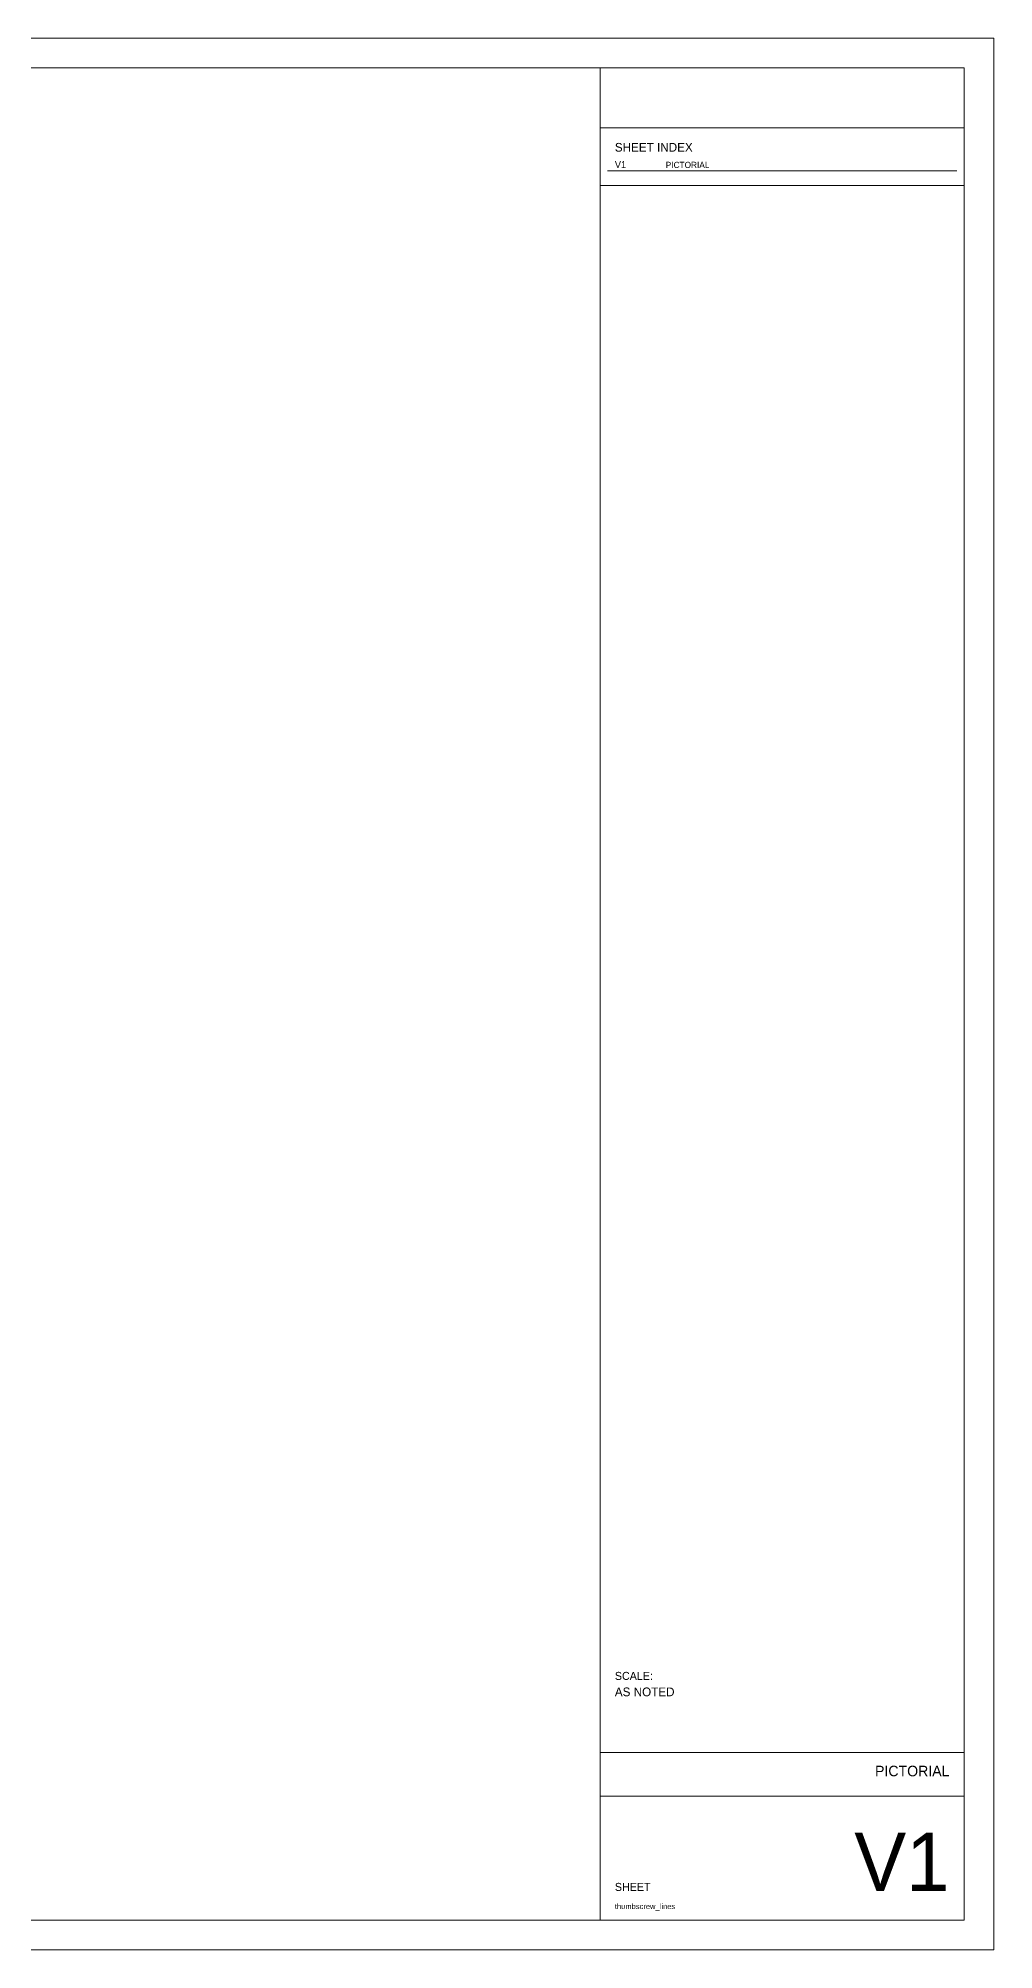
# Model space of a CAD drawing. Header units: millimetres. Extents: x 6 to 294, y 6 to 294.
# Drawn here: x 150 to 294.5, y 5.5 to 294.5 of the extents above; entities that cross this region are included whole.
import ezdxf
from ezdxf.enums import TextEntityAlignment as Align

# ---------------------------------------------------------------- set-up
doc = ezdxf.new("R2010")
doc.units = ezdxf.units.MM
doc.layers.add('A-ANNO-TEXT', color=7, linetype='CONTINUOUS', lineweight=0)
doc.layers.add('G-ANNO-TTLB', color=7, linetype='CONTINUOUS', lineweight=0)

msp = doc.modelspace()

# ---------------------------------------------------------------- linework, layer by layer
at = {"layer": 'G-ANNO-TTLB', "lineweight": 0}
for p, q in [((235, 10), (235, 290)), ((235, 280.93), (290, 280.93)), ((235, 272.24), (290, 272.24)), ((236.1, 274.44), (288.9, 274.44)), ((235, 35.3), (290, 35.3)), ((235, 28.7), (290, 28.7))]:
    msp.add_line(p, q, dxfattribs=at)
for points in [[(5.5, 5.5), (294.5, 5.5), (294.5, 294.5), (5.5, 294.5)], [(10, 10), (290, 10), (290, 290), (10, 290)]]:
    msp.add_lwpolyline(points, close=True, dxfattribs=at)

# ---------------------------------------------------------------- texts
at = {"layer": 'A-ANNO-TEXT', "lineweight": 0}
for s, height, p in [('SHEET INDEX', 1.32, (237.2, 277.35)), ('V1', 1.045, (237.2, 274.88)), ('PICTORIAL', 0.935, (244.9, 274.88)), ('SCALE:', 1.21, (237.2, 46.3)), ('AS NOTED', 1.32, (237.2, 43.83)), ('SHEET', 1.21, (237.2, 14.4)), ('thumbscrew_lines', 0.825, (237.2, 11.65))]:
    msp.add_text(s, height=height, dxfattribs=at).set_placement(p)
for s, height, p in [('PICTORIAL', 1.595, (287.8, 31.73)), ('V1', 8.8, (287.8, 14.4))]:
    msp.add_text(s, height=height, dxfattribs=at).set_placement(p, align=Align.RIGHT)

doc.saveas('drawing.dxf')
